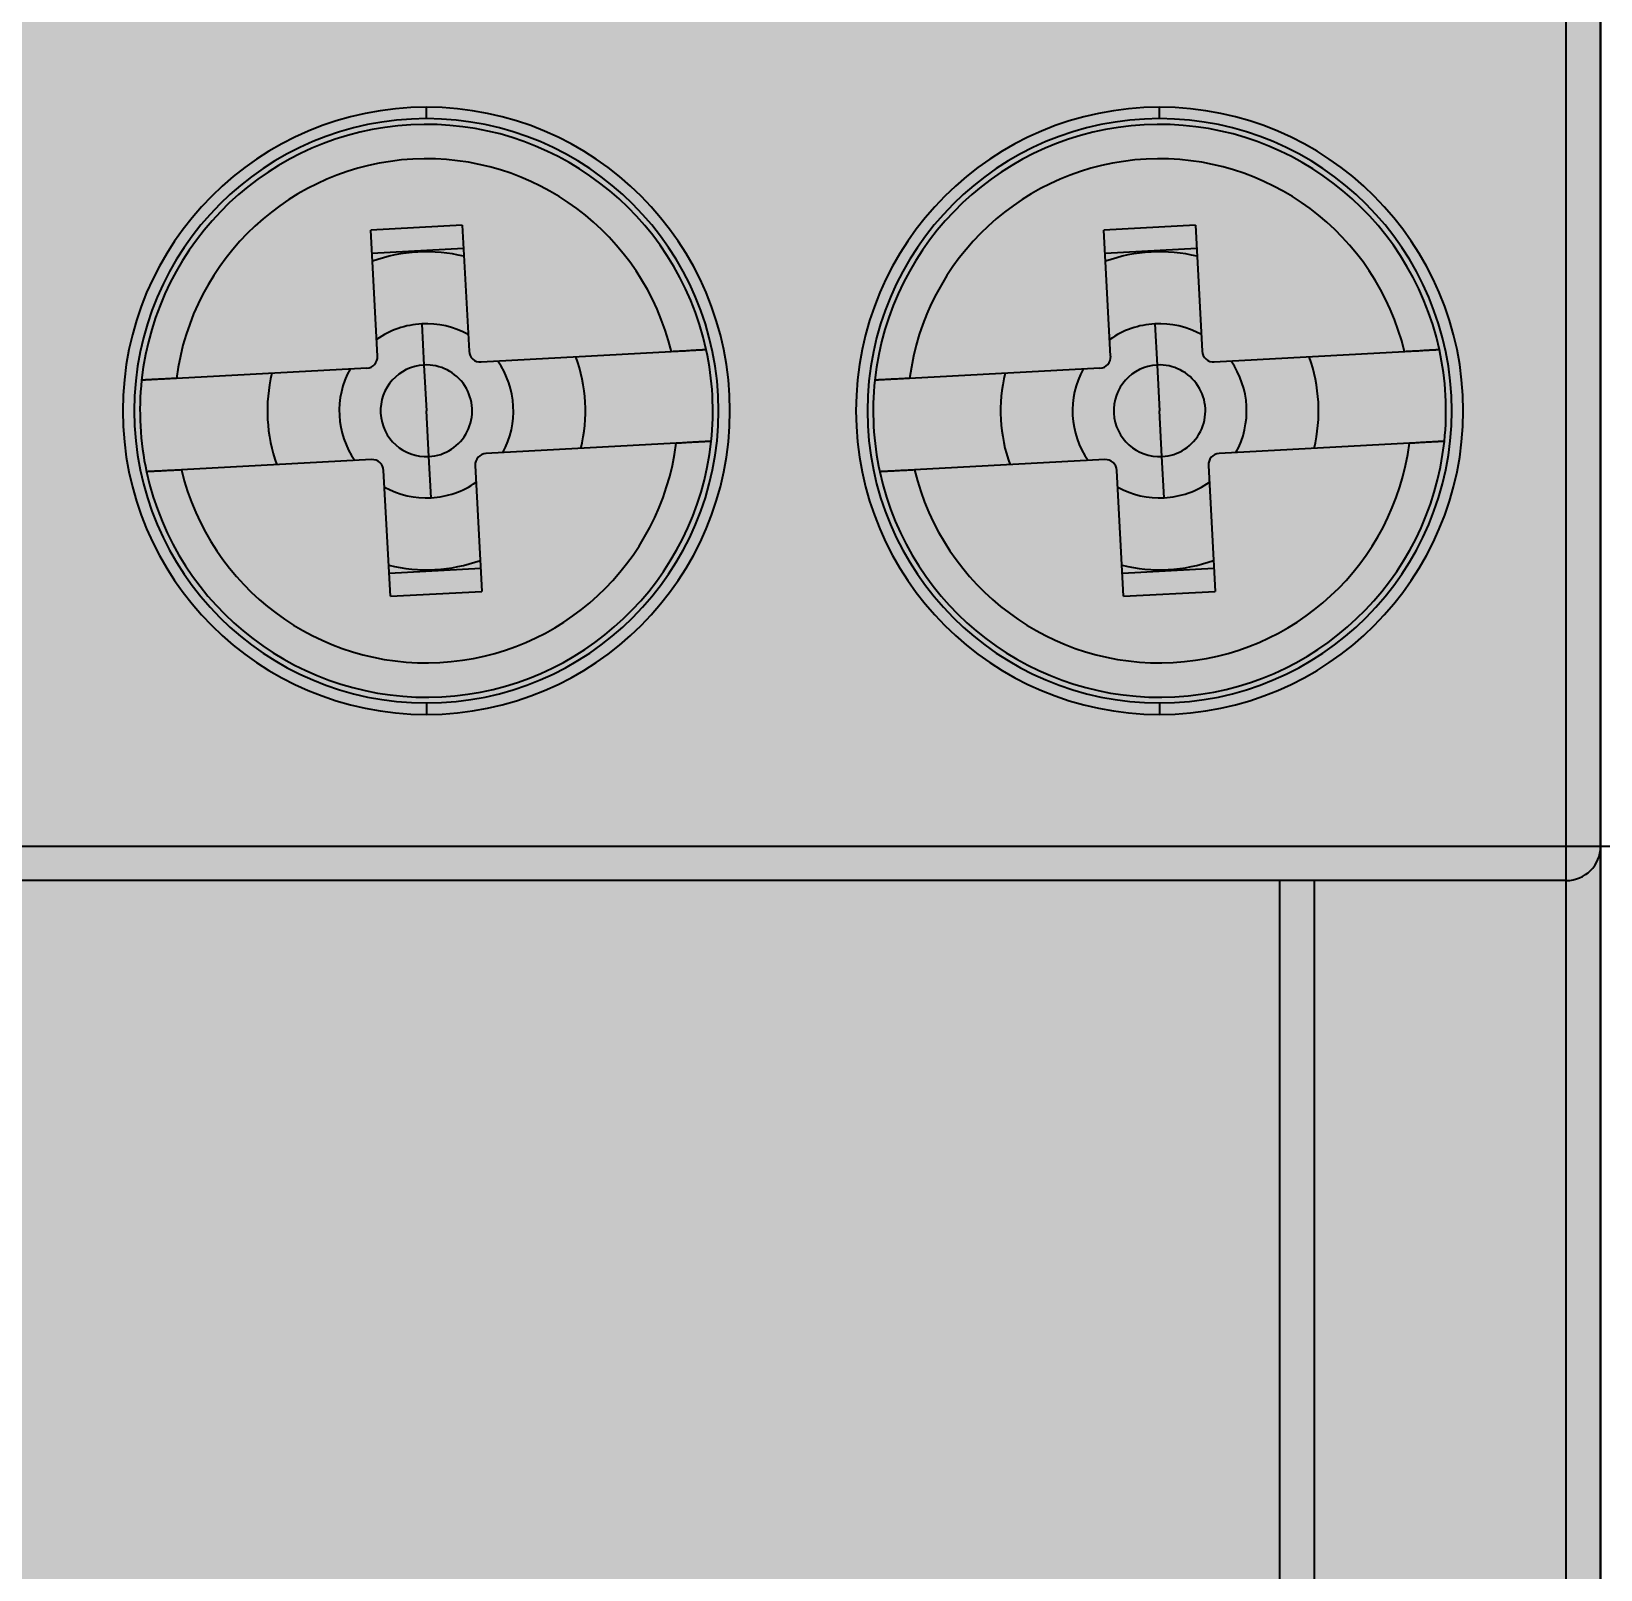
# Model space of a CAD drawing. Extents: x -20 to 1437, y -5898 to 436.
# Drawn here: x 928.25 to 941.94, y 89.74 to 103.17 of the extents above; entities that cross this region are included whole.
import ezdxf

# ---------------------------------------------------------------- set-up
doc = ezdxf.new("R2010")
doc.units = 0
doc.layers.add('MAIN-1', color=7, linetype='Continuous')
doc.layers.add('SYMS', color=7, linetype='Continuous')
doc.dimstyles.new('ISO-25', dxfattribs={"dimtxt": 2.5, "dimasz": 2.5, "dimexe": 1.25, "dimexo": 0.625, "dimtad": 1, "dimtxsty": 'Standard', "dimcen": 2.5, "dimadec": 0, "dimazin": 0, "dimtfac": 1, "dimtmove": 0, "dimatfit": 3, "dimfxl": 1, "dimarcsym": 0})

# ---------------------------------------------------------------- blocks, each defined once
blk = doc.blocks.new('*D43')
at = {"layer": 'Defpoints', "color": 0, "transparency": 16777216}
for p in [(1014.705, 432.767), (752.055, 274.435), (1014.705, -31.651)]:
    blk.add_point(p, dxfattribs=at)
at = {"layer": 'SYMS', "color": 0, "lineweight": -2, "transparency": 16777216}
for p, q in [((752.055, 275.06), (752.055, 434.017)), ((1014.705, -31.026), (1014.705, 434.017)), ((754.555, 432.767), (1012.205, 432.767))]:
    blk.add_line(p, q, dxfattribs=at)
at = {"layer": 'SYMS', "color": 0, "transparency": 16777216}
for points in [[(754.555, 433.183), (754.555, 432.35), (752.055, 432.767)], [(1012.205, 433.183), (1012.205, 432.35), (1014.705, 432.767)]]:
    blk.add_solid(points, dxfattribs=at)
at = {"layer": 'SYMS', "color": 0, "transparency": 16777216, "insert": (883.38, 434.85), "char_height": 2.5, "attachment_point": 5}
blk.add_mtext('262,65', dxfattribs=at)

msp = doc.modelspace()

# ---------------------------------------------------------------- hatches: boundary and pattern name
at = {"layer": 'SYMS', "true_color": 0x636466}
h = msp.add_hatch(color=251, dxfattribs=at)
h.dxf.hatch_style = 1
h.paths.add_polyline_path([(915.044, 38.159), (941.944, 38.159), (941.944, 117.159), (915.044, 117.159)])

# ---------------------------------------------------------------- linework, layer by layer
at = {"layer": 'MAIN-1'}
for p, q in [((941.644, 96.059), (941.644, 105.659)), ((941.944, 105.659), (941.944, 96.059)), ((941.944, 96.059), (941.944, 105.659)), ((931.694, 102.409), (931.694, 102.509)), ((938.094, 102.409), (938.094, 102.509)), ((932.007, 101.478), (931.208, 101.435)), ((931.267, 100.337), (931.208, 101.435)), ((932.007, 101.478), (932.066, 100.38)), ((938.407, 101.478), (937.608, 101.435)), ((937.667, 100.337), (937.608, 101.435)), ((938.407, 101.478), (938.466, 100.38)), ((931.219, 101.235), (932.018, 101.278)), ((937.619, 101.235), (938.418, 101.278)), ((931.653, 100.618), (931.672, 100.258)), ((938.053, 100.618), (938.072, 100.258)), ((933.832, 100.375), (932.171, 100.285)), ((933.847, 100.376), (933.832, 100.375)), ((933.861, 100.376), (933.847, 100.376)), ((933.875, 100.377), (933.861, 100.376)), ((933.888, 100.378), (933.875, 100.377)), ((933.902, 100.379), (933.888, 100.378)), ((933.915, 100.379), (933.902, 100.379)), ((933.928, 100.38), (933.915, 100.379)), ((933.94, 100.381), (933.928, 100.38)), ((933.953, 100.381), (933.94, 100.381)), ((933.965, 100.382), (933.953, 100.381)), ((933.977, 100.383), (933.965, 100.382)), ((933.989, 100.383), (933.977, 100.383)), ((934.001, 100.384), (933.989, 100.383)), ((934.012, 100.384), (934.001, 100.384)), ((934.023, 100.385), (934.012, 100.384)), ((934.033, 100.386), (934.023, 100.385)), ((934.043, 100.386), (934.033, 100.386)), ((934.053, 100.387), (934.043, 100.386)), ((934.062, 100.387), (934.053, 100.387)), ((934.071, 100.388), (934.062, 100.387)), ((934.079, 100.388), (934.071, 100.388)), ((934.087, 100.389), (934.079, 100.388)), ((934.094, 100.389), (934.087, 100.389)), ((934.101, 100.389), (934.094, 100.389)), ((934.107, 100.39), (934.101, 100.389)), ((934.112, 100.39), (934.107, 100.39)), ((934.117, 100.39), (934.112, 100.39)), ((934.122, 100.39), (934.117, 100.39)), ((934.126, 100.391), (934.122, 100.39)), ((934.129, 100.391), (934.126, 100.391)), ((934.132, 100.391), (934.129, 100.391)), ((934.134, 100.391), (934.132, 100.391)), ((934.135, 100.391), (934.134, 100.391)), ((934.136, 100.391), (934.135, 100.391)), ((934.136, 100.391), (934.136, 100.391)), ((940.232, 100.375), (938.571, 100.285)), ((940.247, 100.376), (940.232, 100.375)), ((940.261, 100.376), (940.247, 100.376)), ((940.275, 100.377), (940.261, 100.376)), ((940.288, 100.378), (940.275, 100.377)), ((940.302, 100.379), (940.288, 100.378)), ((940.315, 100.379), (940.302, 100.379)), ((940.328, 100.38), (940.315, 100.379)), ((940.34, 100.381), (940.328, 100.38)), ((940.353, 100.381), (940.34, 100.381)), ((940.365, 100.382), (940.353, 100.381)), ((940.377, 100.383), (940.365, 100.382)), ((940.389, 100.383), (940.377, 100.383)), ((940.401, 100.384), (940.389, 100.383)), ((940.412, 100.384), (940.401, 100.384)), ((940.423, 100.385), (940.412, 100.384)), ((940.433, 100.386), (940.423, 100.385)), ((940.443, 100.386), (940.433, 100.386)), ((940.453, 100.387), (940.443, 100.386)), ((940.462, 100.387), (940.453, 100.387)), ((940.471, 100.388), (940.462, 100.387)), ((940.479, 100.388), (940.471, 100.388)), ((940.487, 100.389), (940.479, 100.388)), ((940.494, 100.389), (940.487, 100.389)), ((940.501, 100.389), (940.494, 100.389)), ((940.507, 100.39), (940.501, 100.389)), ((940.512, 100.39), (940.507, 100.39)), ((940.517, 100.39), (940.512, 100.39)), ((940.522, 100.39), (940.517, 100.39)), ((940.526, 100.391), (940.522, 100.39)), ((940.529, 100.391), (940.526, 100.391)), ((940.532, 100.391), (940.529, 100.391)), ((940.534, 100.391), (940.532, 100.391)), ((940.535, 100.391), (940.534, 100.391)), ((940.536, 100.391), (940.535, 100.391)), ((940.536, 100.391), (940.536, 100.391)), ((929.282, 100.13), (929.273, 100.129)), ((929.291, 100.13), (929.282, 100.13)), ((929.301, 100.131), (929.291, 100.13)), ((929.311, 100.131), (929.301, 100.131)), ((929.322, 100.132), (929.311, 100.131)), ((929.332, 100.132), (929.322, 100.132)), ((929.344, 100.133), (929.332, 100.132)), ((929.355, 100.134), (929.344, 100.133)), ((929.367, 100.134), (929.355, 100.134)), ((929.379, 100.135), (929.367, 100.134)), ((929.392, 100.135), (929.379, 100.135)), ((929.404, 100.136), (929.392, 100.135)), ((929.417, 100.137), (929.404, 100.136)), ((929.43, 100.138), (929.417, 100.137)), ((929.443, 100.138), (929.43, 100.138)), ((929.456, 100.139), (929.443, 100.138)), ((929.47, 100.14), (929.456, 100.139)), ((929.484, 100.14), (929.47, 100.14)), ((929.498, 100.141), (929.484, 100.14)), ((929.512, 100.142), (929.498, 100.141)), ((931.173, 100.231), (929.512, 100.142)), ((931.672, 100.258), (931.694, 99.859)), ((935.682, 100.13), (935.673, 100.129)), ((935.691, 100.13), (935.682, 100.13)), ((935.701, 100.131), (935.691, 100.13)), ((935.711, 100.131), (935.701, 100.131)), ((935.722, 100.132), (935.711, 100.131)), ((935.732, 100.132), (935.722, 100.132)), ((935.744, 100.133), (935.732, 100.132)), ((935.755, 100.134), (935.744, 100.133)), ((935.767, 100.134), (935.755, 100.134)), ((935.779, 100.135), (935.767, 100.134)), ((935.792, 100.135), (935.779, 100.135)), ((935.804, 100.136), (935.792, 100.135)), ((935.817, 100.137), (935.804, 100.136)), ((935.83, 100.138), (935.817, 100.137)), ((935.843, 100.138), (935.83, 100.138)), ((935.856, 100.139), (935.843, 100.138)), ((935.87, 100.14), (935.856, 100.139)), ((935.884, 100.14), (935.87, 100.14)), ((935.898, 100.141), (935.884, 100.14)), ((935.912, 100.142), (935.898, 100.141)), ((937.573, 100.231), (935.912, 100.142)), ((938.072, 100.258), (938.094, 99.859)), ((929.209, 100.126), (929.208, 100.126)), ((929.208, 100.126), (929.208, 100.126)), ((929.211, 100.126), (929.209, 100.126)), ((929.213, 100.126), (929.211, 100.126)), ((929.215, 100.126), (929.213, 100.126)), ((929.219, 100.126), (929.215, 100.126)), ((929.223, 100.126), (929.219, 100.126)), ((929.227, 100.127), (929.223, 100.126)), ((929.232, 100.127), (929.227, 100.127)), ((929.238, 100.127), (929.232, 100.127)), ((929.244, 100.128), (929.238, 100.127)), ((929.25, 100.128), (929.244, 100.128)), ((929.258, 100.128), (929.25, 100.128)), ((929.265, 100.129), (929.258, 100.128)), ((929.273, 100.129), (929.265, 100.129)), ((935.609, 100.126), (935.608, 100.126)), ((935.608, 100.126), (935.608, 100.126)), ((935.611, 100.126), (935.609, 100.126)), ((935.613, 100.126), (935.611, 100.126)), ((935.615, 100.126), (935.613, 100.126)), ((935.619, 100.126), (935.615, 100.126)), ((935.623, 100.126), (935.619, 100.126)), ((935.627, 100.127), (935.623, 100.126)), ((935.632, 100.127), (935.627, 100.127)), ((935.638, 100.127), (935.632, 100.127)), ((935.644, 100.128), (935.638, 100.127)), ((935.65, 100.128), (935.644, 100.128)), ((935.658, 100.128), (935.65, 100.128)), ((935.665, 100.129), (935.658, 100.128)), ((935.673, 100.129), (935.665, 100.129)), ((931.715, 99.46), (931.694, 99.859)), ((938.115, 99.46), (938.094, 99.859)), ((933.983, 99.582), (933.971, 99.581)), ((933.996, 99.582), (933.983, 99.582)), ((934.008, 99.583), (933.996, 99.582)), ((934.02, 99.584), (934.008, 99.583)), ((934.032, 99.584), (934.02, 99.584)), ((934.044, 99.585), (934.032, 99.584)), ((934.055, 99.586), (934.044, 99.585)), ((934.066, 99.586), (934.055, 99.586)), ((934.076, 99.587), (934.066, 99.586)), ((934.087, 99.587), (934.076, 99.587)), ((934.096, 99.588), (934.087, 99.587)), ((934.105, 99.588), (934.096, 99.588)), ((934.114, 99.589), (934.105, 99.588)), ((934.122, 99.589), (934.114, 99.589)), ((934.13, 99.59), (934.122, 99.589)), ((934.137, 99.59), (934.13, 99.59)), ((934.144, 99.59), (934.137, 99.59)), ((934.15, 99.591), (934.144, 99.59)), ((934.155, 99.591), (934.15, 99.591)), ((934.16, 99.591), (934.155, 99.591)), ((934.165, 99.592), (934.16, 99.591)), ((934.169, 99.592), (934.165, 99.592)), ((934.172, 99.592), (934.169, 99.592)), ((934.175, 99.592), (934.172, 99.592)), ((934.177, 99.592), (934.175, 99.592)), ((934.178, 99.592), (934.177, 99.592)), ((934.179, 99.592), (934.178, 99.592)), ((934.179, 99.592), (934.179, 99.592)), ((940.383, 99.582), (940.371, 99.581)), ((940.396, 99.582), (940.383, 99.582)), ((940.408, 99.583), (940.396, 99.582)), ((940.42, 99.584), (940.408, 99.583)), ((940.432, 99.584), (940.42, 99.584)), ((940.444, 99.585), (940.432, 99.584)), ((940.455, 99.586), (940.444, 99.585)), ((940.466, 99.586), (940.455, 99.586)), ((940.476, 99.587), (940.466, 99.586)), ((940.487, 99.587), (940.476, 99.587)), ((940.496, 99.588), (940.487, 99.587)), ((940.505, 99.588), (940.496, 99.588)), ((940.514, 99.589), (940.505, 99.588)), ((940.522, 99.589), (940.514, 99.589)), ((940.53, 99.59), (940.522, 99.589)), ((940.537, 99.59), (940.53, 99.59)), ((940.544, 99.59), (940.537, 99.59)), ((940.55, 99.591), (940.544, 99.59)), ((940.555, 99.591), (940.55, 99.591)), ((940.56, 99.591), (940.555, 99.591)), ((940.565, 99.592), (940.56, 99.591)), ((940.569, 99.592), (940.565, 99.592)), ((940.572, 99.592), (940.569, 99.592)), ((940.575, 99.592), (940.572, 99.592)), ((940.577, 99.592), (940.575, 99.592)), ((940.578, 99.592), (940.577, 99.592)), ((940.579, 99.592), (940.578, 99.592)), ((940.579, 99.592), (940.579, 99.592)), ((931.735, 99.1), (931.715, 99.46)), ((933.875, 99.576), (932.214, 99.486)), ((933.89, 99.577), (933.875, 99.576)), ((933.904, 99.577), (933.89, 99.577)), ((933.918, 99.578), (933.904, 99.577)), ((933.931, 99.579), (933.918, 99.578)), ((933.945, 99.58), (933.931, 99.579)), ((933.958, 99.58), (933.945, 99.58)), ((933.971, 99.581), (933.958, 99.58)), ((938.135, 99.1), (938.115, 99.46)), ((940.275, 99.576), (938.614, 99.486)), ((940.29, 99.577), (940.275, 99.576)), ((940.304, 99.577), (940.29, 99.577)), ((940.318, 99.578), (940.304, 99.577)), ((940.331, 99.579), (940.318, 99.578)), ((940.345, 99.58), (940.331, 99.579)), ((940.358, 99.58), (940.345, 99.58)), ((940.371, 99.581), (940.358, 99.58)), ((929.252, 99.327), (929.251, 99.327)), ((929.251, 99.327), (929.251, 99.327)), ((929.254, 99.327), (929.252, 99.327)), ((929.256, 99.327), (929.254, 99.327)), ((929.259, 99.327), (929.256, 99.327)), ((929.262, 99.327), (929.259, 99.327)), ((929.266, 99.328), (929.262, 99.327)), ((929.27, 99.328), (929.266, 99.328)), ((929.275, 99.328), (929.27, 99.328)), ((929.281, 99.328), (929.275, 99.328)), ((929.287, 99.329), (929.281, 99.328)), ((929.293, 99.329), (929.287, 99.329)), ((929.301, 99.329), (929.293, 99.329)), ((929.308, 99.33), (929.301, 99.329)), ((929.316, 99.33), (929.308, 99.33)), ((929.325, 99.331), (929.316, 99.33)), ((929.334, 99.331), (929.325, 99.331)), ((929.344, 99.332), (929.334, 99.331)), ((929.354, 99.332), (929.344, 99.332)), ((929.365, 99.333), (929.354, 99.332)), ((929.375, 99.333), (929.365, 99.333)), ((929.387, 99.334), (929.375, 99.333)), ((929.398, 99.335), (929.387, 99.334)), ((929.41, 99.335), (929.398, 99.335)), ((929.422, 99.336), (929.41, 99.335)), ((929.435, 99.337), (929.422, 99.336)), ((929.447, 99.337), (929.435, 99.337)), ((929.46, 99.338), (929.447, 99.337)), ((929.473, 99.339), (929.46, 99.338)), ((929.486, 99.339), (929.473, 99.339)), ((929.499, 99.34), (929.486, 99.339)), ((929.513, 99.341), (929.499, 99.34)), ((929.527, 99.342), (929.513, 99.341)), ((929.541, 99.342), (929.527, 99.342)), ((929.555, 99.343), (929.541, 99.342)), ((931.216, 99.433), (929.555, 99.343)), ((931.38, 98.24), (931.321, 99.338)), ((932.12, 99.381), (932.179, 98.283)), ((935.652, 99.327), (935.651, 99.327)), ((935.651, 99.327), (935.651, 99.327)), ((935.654, 99.327), (935.652, 99.327)), ((935.656, 99.327), (935.654, 99.327)), ((935.659, 99.327), (935.656, 99.327)), ((935.662, 99.327), (935.659, 99.327)), ((935.666, 99.328), (935.662, 99.327)), ((935.67, 99.328), (935.666, 99.328)), ((935.675, 99.328), (935.67, 99.328)), ((935.681, 99.328), (935.675, 99.328)), ((935.687, 99.329), (935.681, 99.328)), ((935.693, 99.329), (935.687, 99.329)), ((935.701, 99.329), (935.693, 99.329)), ((935.708, 99.33), (935.701, 99.329)), ((935.716, 99.33), (935.708, 99.33)), ((935.725, 99.331), (935.716, 99.33)), ((935.734, 99.331), (935.725, 99.331)), ((935.744, 99.332), (935.734, 99.331)), ((935.754, 99.332), (935.744, 99.332)), ((935.765, 99.333), (935.754, 99.332)), ((935.775, 99.333), (935.765, 99.333)), ((935.787, 99.334), (935.775, 99.333)), ((935.798, 99.335), (935.787, 99.334)), ((935.81, 99.335), (935.798, 99.335)), ((935.822, 99.336), (935.81, 99.335)), ((935.835, 99.337), (935.822, 99.336)), ((935.847, 99.337), (935.835, 99.337)), ((935.86, 99.338), (935.847, 99.337)), ((935.873, 99.339), (935.86, 99.338)), ((935.886, 99.339), (935.873, 99.339)), ((935.899, 99.34), (935.886, 99.339)), ((935.913, 99.341), (935.899, 99.34)), ((935.927, 99.342), (935.913, 99.341)), ((935.941, 99.342), (935.927, 99.342)), ((935.955, 99.343), (935.941, 99.342)), ((937.616, 99.433), (935.955, 99.343)), ((937.78, 98.24), (937.721, 99.338)), ((938.52, 99.381), (938.579, 98.283)), ((932.168, 98.483), (931.37, 98.439)), ((938.568, 98.483), (937.77, 98.439)), ((931.38, 98.24), (932.179, 98.283)), ((937.78, 98.24), (938.579, 98.283)), ((931.694, 97.309), (931.694, 97.209)), ((938.094, 97.309), (938.094, 97.209)), ((915.344, 96.059), (941.644, 96.059)), ((941.644, 95.759), (941.644, 96.059)), ((941.644, 96.059), (941.944, 96.059)), ((941.944, 96.059), (941.944, 80.759)), ((941.944, 80.759), (941.944, 96.059)), ((941.944, 96.059), (942.244, 96.059)), ((941.644, 95.759), (915.344, 95.759)), ((939.144, 80.357), (939.144, 95.759)), ((939.444, 95.759), (939.444, 81.025)), ((941.644, 80.759), (941.644, 95.759))]:
    msp.add_line(p, q, dxfattribs=at)
for centre, radius, start, end in [((931.694, 99.859), 2.65, 0, 180), ((938.094, 99.859), 2.65, 0, 180), ((931.694, 99.859), 2.55, 90, 270), ((931.694, 99.859), 2.5, 12.2917, 173.8779), ((931.694, 99.859), 2.55, 270, 90), ((938.094, 99.859), 2.55, 90, 270), ((938.094, 99.859), 2.5, 12.2917, 173.8779), ((938.094, 99.859), 2.55, 270, 90), ((931.694, 99.859), 2.2, 13.5605, 172.6091), ((938.094, 99.859), 2.2, 13.5605, 172.6091), ((931.694, 99.859), 1.388, 93.0848, 109.8381), ((931.694, 99.859), 1.388, 76.3316, 93.0848), ((938.094, 99.859), 1.388, 93.0848, 109.8381), ((938.094, 99.859), 1.388, 76.3316, 93.0848), ((931.694, 99.859), 0.76, 93.0849, 124.8522), ((931.694, 99.859), 0.76, 61.3174, 93.0849), ((938.094, 99.859), 0.76, 93.0849, 124.8522), ((938.094, 99.859), 0.76, 61.3174, 93.0849), ((931.168, 100.331), 0.1, 273.0846, 3.0846), ((932.166, 100.385), 0.1, 183.0846, 273.0846), ((931.694, 99.859), 0.76, 331.3175, 34.8522), ((931.694, 99.859), 1.388, 346.3316, 19.8381), ((931.694, 99.859), 2.5, 3.0848, 12.2917), ((937.568, 100.331), 0.1, 273.0846, 3.0846), ((938.566, 100.385), 0.1, 183.0846, 273.0846), ((938.094, 99.859), 0.76, 331.3175, 34.8522), ((938.094, 99.859), 1.388, 346.3316, 19.8381), ((938.094, 99.859), 2.5, 3.0848, 12.2917), ((931.694, 99.859), 1.388, 166.3316, 199.8381), ((931.694, 99.859), 0.76, 151.3174, 214.8521), ((931.694, 99.859), 0.4, 93.0849, 273.0848), ((931.694, 99.859), 0.4, 273.0848, 93.0849), ((938.094, 99.859), 1.388, 166.3316, 199.8381), ((938.094, 99.859), 0.76, 151.3174, 214.8521), ((938.094, 99.859), 0.4, 93.0849, 273.0848), ((938.094, 99.859), 0.4, 273.0848, 93.0849), ((931.694, 99.859), 2.5, 173.8779, 183.0848), ((931.694, 99.859), 2.5, 353.8779, 3.0848), ((938.094, 99.859), 2.5, 173.8779, 183.0848), ((938.094, 99.859), 2.5, 353.8779, 3.0848), ((931.694, 99.859), 2.65, 180, 0), ((938.094, 99.859), 2.65, 180, 0), ((931.694, 99.859), 2.5, 183.0848, 192.2917), ((938.094, 99.859), 2.5, 183.0848, 192.2917), ((931.694, 99.859), 2.5, 192.2917, 353.8779), ((938.094, 99.859), 2.5, 192.2917, 353.8779), ((931.694, 99.859), 2.2, 193.5605, 352.6091), ((932.22, 99.387), 0.1, 93.0846, 183.0846), ((938.094, 99.859), 2.2, 193.5605, 352.6091), ((938.62, 99.387), 0.1, 93.0846, 183.0846), ((931.221, 99.333), 0.1, 3.0846, 93.0846), ((937.621, 99.333), 0.1, 3.0846, 93.0846), ((931.694, 99.859), 0.76, 241.3175, 273.0848), ((931.694, 99.859), 0.76, 273.0848, 304.8521), ((938.094, 99.859), 0.76, 241.3175, 273.0848), ((938.094, 99.859), 0.76, 273.0848, 304.8521), ((931.694, 99.859), 1.388, 256.3316, 273.0848), ((931.694, 99.859), 1.388, 273.0848, 289.8381), ((938.094, 99.859), 1.388, 256.3316, 273.0848), ((938.094, 99.859), 1.388, 273.0848, 289.8381), ((941.644, 96.059), 0.3, 270, 0)]:
    msp.add_arc(centre, radius, start, end, dxfattribs=at)
at = {"layer": 'SYMS'}
msp.add_lwpolyline([(915.044, 117.159), (941.944, 117.159), (941.944, 38.159), (915.044, 38.159)], close=True, dxfattribs=at)

# ---------------------------------------------------------------- dimensions: what is measured, and where the dimension line sits
dim = msp.add_linear_dim(base=(1014.705, 432.767), p1=(752.055, 274.435), p2=(1014.705, -31.651), dimstyle='ISO-25', dxfattribs=at)
dim.commit()
dim.dimension.update_dxf_attribs({"geometry": '*D43', "text_midpoint": (883.38, 434.85)})

doc.saveas('drawing.dxf')
